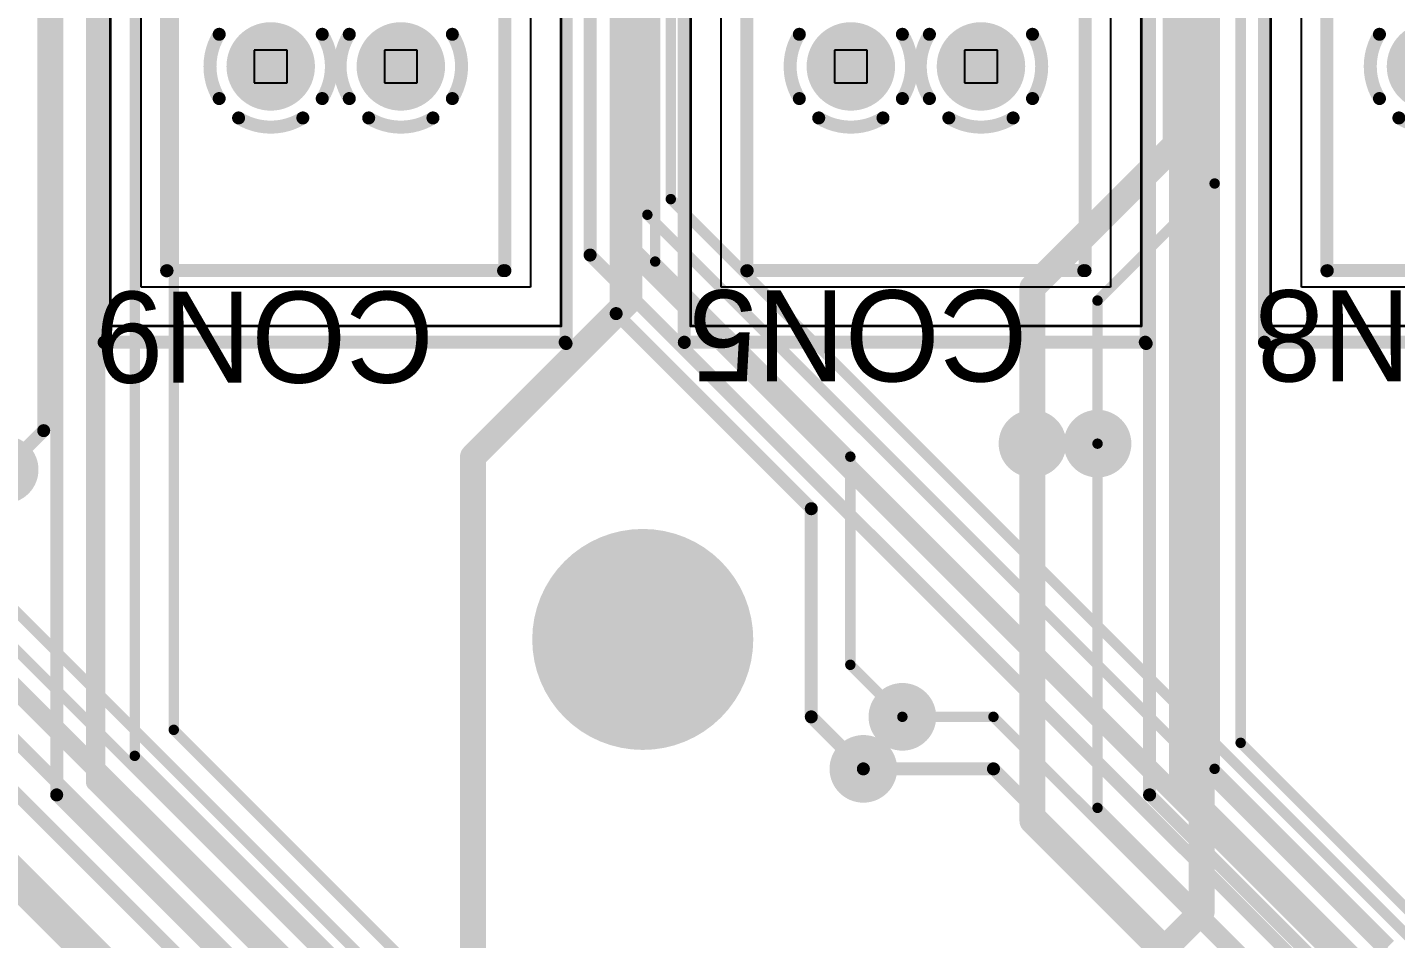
# Model space of a CAD drawing. Extents: x 11.67 to 17.2, y 3.98 to 12.28.
# Drawn here: x 13.973 to 15.025, y 9.97 to 10.671 of the extents above; entities that cross this region are included whole.
import ezdxf

# ---------------------------------------------------------------- set-up
doc = ezdxf.new("R2010")
doc.units = 0
doc.layers.get('0').update_dxf_attribs({"linetype": 'CONTINUOUS'})
for name, color, linetype in [('BOTTOMLAYER', 5, 'CONTINUOUS'), ('BOTTOMOVERLAY', 54, 'CONTINUOUS'), ('BOTTOMSOLDER', 6, 'CONTINUOUS'), ('INTERNALPLANE1', 76, 'CONTINUOUS'), ('MECHANICAL15', 56, 'CONTINUOUS'), ('MECHANICAL2', 216, 'CONTINUOUS'), ('MECHANICAL6', 56, 'CONTINUOUS'), ('MECHANICAL9', 56, 'CONTINUOUS'), ('MIDLAYER1', 16, 'CONTINUOUS'), ('MULTILAYER', 9, 'CONTINUOUS'), ('TOPLAYER', 1, 'CONTINUOUS'), ('TOPSOLDER', 216, 'CONTINUOUS')]:
    doc.layers.add(name, color=color, linetype=linetype)

# ---------------------------------------------------------------- blocks, each defined once
blk = doc.blocks.new('IDC_TH_16P_P2_54_C3406_B_3')
at = {"layer": 'BOTTOMLAYER', "const_width": 0.03}
for points in [[(0.335, 0.05, 1), (0.365, 0.05, 1)], [(0.335, -0.05, 1), (0.365, -0.05, 1)]]:
    blk.add_lwpolyline(points, format="xyb", close=True, dxfattribs=at)
at = {"layer": 'BOTTOMOVERLAY', "const_width": 0.01}
for points in [[(0.563, 0.177), (-0.5589, 0.177)], [(0.562, -0.178), (0.562, 0.1763)], [(0.507, 0.13), (0.104, 0.13)], [(0.507, -0.1297), (0.507, 0.129)], [(0.5071, -0.13), (-0.5047, -0.13)], [(0.5622, -0.178), (-0.5599, -0.178)]]:
    blk.add_lwpolyline(points, dxfattribs=at)
at = {"layer": 'BOTTOMOVERLAY', "const_width": 0.005}
for points in [[(0.5595, 0.1763, 1), (0.5645, 0.1763, 1)], [(0.5605, 0.177, 1), (0.5655, 0.177, 1)], [(0.5045, 0.13, 1), (0.5095, 0.13, 1)], [(0.5045, 0.129, 1), (0.5095, 0.129, 1)], [(0.5045, -0.1297, 1), (0.5095, -0.1297, 1)], [(0.5046, -0.13, 1), (0.5096, -0.13, 1)], [(0.5595, -0.178, 1), (0.5645, -0.178, 1)], [(0.5597, -0.178, 1), (0.5647, -0.178, 1)]]:
    blk.add_lwpolyline(points, format="xyb", close=True, dxfattribs=at)
at = {"layer": 'BOTTOMSOLDER', "const_width": 0.034}
for points in [[(0.333, 0.05, 1), (0.367, 0.05, 1)], [(0.333, -0.05, 1), (0.367, -0.05, 1)]]:
    blk.add_lwpolyline(points, format="xyb", close=True, dxfattribs=at)
at = {"layer": 'INTERNALPLANE1', "const_width": 0.01}
for points in [[(0.3253, 0.0896, -0.286745), (0.3747, 0.0896)], [(0.3896, 0.0747, -0.286745), (0.3896, 0.0253)], [(0.3747, 0.0104, -0.286745), (0.3253, 0.0104)], [(0.3253, -0.0104, -0.286745), (0.3747, -0.0104)], [(0.3896, -0.0253, -0.286745), (0.3896, -0.0747)], [(0.3747, -0.0896, -0.286745), (0.3253, -0.0896)]]:
    blk.add_lwpolyline(points, format="xyb", dxfattribs=at)
at = {"layer": 'INTERNALPLANE1', "const_width": 0.005}
for points in [[(0.3228, 0.0896, 1), (0.3278, 0.0896, 1)], [(0.3722, 0.0896, 1), (0.3772, 0.0896, 1)], [(0.3871, 0.0747, 1), (0.3921, 0.0747, 1)], [(0.3871, 0.0253, 1), (0.3921, 0.0253, 1)], [(0.3228, 0.0104, 1), (0.3278, 0.0104, 1)], [(0.3722, 0.0104, 1), (0.3772, 0.0104, 1)], [(0.3228, -0.0104, 1), (0.3278, -0.0104, 1)], [(0.3722, -0.0104, 1), (0.3772, -0.0104, 1)], [(0.3871, -0.0253, 1), (0.3921, -0.0253, 1)], [(0.3871, -0.0747, 1), (0.3921, -0.0747, 1)], [(0.3228, -0.0896, 1), (0.3278, -0.0896, 1)], [(0.3722, -0.0896, 1), (0.3772, -0.0896, 1)]]:
    blk.add_lwpolyline(points, format="xyb", close=True, dxfattribs=at)
at = {"layer": 'MECHANICAL2'}
for p, q in [((0.5496, 0.1732), (0.0787, 0.1732)), ((0.5496, -0.1732), (0.5496, 0.1732)), ((0.0787, 0.1496), (0.5197, 0.1496)), ((0.5197, 0.1496), (0.5197, -0.1496)), ((0.5197, -0.1496), (-0.5197, -0.1496)), ((-0.5496, -0.1732), (0.5496, -0.1732))]:
    blk.add_line(p, q, dxfattribs=at)
at = {"layer": 'MECHANICAL6', "const_width": 0.002}
for points in [[(0.5496, 0.1732), (-0.5496, 0.1732)], [(0.5496, -0.1732), (0.5496, 0.1732)], [(0.5496, -0.1732), (-0.5496, -0.1732)]]:
    blk.add_lwpolyline(points, dxfattribs=at)
at = {"layer": 'MECHANICAL6', "const_width": 0.001}
for points in [[(0.5491, 0.1732, 1), (0.5501, 0.1732, 1)], [(0.5491, 0.1732, 1), (0.5501, 0.1732, 1)], [(0.5491, -0.1732, 1), (0.5501, -0.1732, 1)], [(0.5491, -0.1732, 1), (0.5501, -0.1732, 1)]]:
    blk.add_lwpolyline(points, format="xyb", close=True, dxfattribs=at)
at = {"layer": 'MECHANICAL9'}
for p, q in [((0.3374, 0.0626), (0.3374, 0.0374)), ((0.3626, 0.0626), (0.3374, 0.0626)), ((0.3626, 0.0374), (0.3626, 0.0626)), ((0.3374, 0.0374), (0.3626, 0.0374)), ((0.3374, -0.0374), (0.3374, -0.0626)), ((0.3626, -0.0374), (0.3374, -0.0374)), ((0.3626, -0.0626), (0.3626, -0.0374)), ((0.3374, -0.0626), (0.3626, -0.0626))]:
    blk.add_line(p, q, dxfattribs=at)
at = {"layer": 'MIDLAYER1', "const_width": 0.03}
for points in [[(0.335, 0.05, 1), (0.365, 0.05, 1)], [(0.335, -0.05, 1), (0.365, -0.05, 1)]]:
    blk.add_lwpolyline(points, format="xyb", close=True, dxfattribs=at)
at = {"layer": 'MULTILAYER', "const_width": 0.03}
for points in [[(0.335, 0.05, 1), (0.365, 0.05, 1)], [(0.335, -0.05, 1), (0.365, -0.05, 1)]]:
    blk.add_lwpolyline(points, format="xyb", close=True, dxfattribs=at)
at = {"layer": 'TOPLAYER', "const_width": 0.03}
for points in [[(0.335, 0.05, 1), (0.365, 0.05, 1)], [(0.335, -0.05, 1), (0.365, -0.05, 1)]]:
    blk.add_lwpolyline(points, format="xyb", close=True, dxfattribs=at)
at = {"layer": 'TOPSOLDER', "const_width": 0.034}
for points in [[(0.333, 0.05, 1), (0.367, 0.05, 1)], [(0.333, -0.05, 1), (0.367, -0.05, 1)]]:
    blk.add_lwpolyline(points, format="xyb", close=True, dxfattribs=at)
blk = doc.blocks.new('IDC_TH_16P_P2_54_C3406_B18')
at = {"layer": 'BOTTOMLAYER', "const_width": 0.03}
for points in [[(0.335, 0.05, 1), (0.365, 0.05, 1)], [(0.335, -0.05, 1), (0.365, -0.05, 1)]]:
    blk.add_lwpolyline(points, format="xyb", close=True, dxfattribs=at)
at = {"layer": 'BOTTOMOVERLAY', "const_width": 0.01}
for points in [[(0.563, 0.177), (-0.5589, 0.177)], [(0.562, -0.178), (0.562, 0.1763)], [(0.507, 0.13), (0.104, 0.13)], [(0.507, -0.1297), (0.507, 0.129)], [(0.5071, -0.13), (-0.5047, -0.13)], [(0.5622, -0.178), (-0.5599, -0.178)]]:
    blk.add_lwpolyline(points, dxfattribs=at)
at = {"layer": 'BOTTOMOVERLAY', "const_width": 0.005}
for points in [[(0.5595, 0.1763, 1), (0.5645, 0.1763, 1)], [(0.5605, 0.177, 1), (0.5655, 0.177, 1)], [(0.5045, 0.13, 1), (0.5095, 0.13, 1)], [(0.5045, 0.129, 1), (0.5095, 0.129, 1)], [(0.5045, -0.1297, 1), (0.5095, -0.1297, 1)], [(0.5046, -0.13, 1), (0.5096, -0.13, 1)], [(0.5595, -0.178, 1), (0.5645, -0.178, 1)], [(0.5597, -0.178, 1), (0.5647, -0.178, 1)]]:
    blk.add_lwpolyline(points, format="xyb", close=True, dxfattribs=at)
at = {"layer": 'BOTTOMSOLDER', "const_width": 0.034}
for points in [[(0.333, 0.05, 1), (0.367, 0.05, 1)], [(0.333, -0.05, 1), (0.367, -0.05, 1)]]:
    blk.add_lwpolyline(points, format="xyb", close=True, dxfattribs=at)
at = {"layer": 'INTERNALPLANE1', "const_width": 0.01}
for points in [[(0.3253, 0.0896, -0.286745), (0.3747, 0.0896)], [(0.3896, 0.0747, -0.286745), (0.3896, 0.0253)], [(0.3747, 0.0104, -0.286745), (0.3253, 0.0104)], [(0.3253, -0.0104, -0.286745), (0.3747, -0.0104)], [(0.3896, -0.0253, -0.286745), (0.3896, -0.0747)], [(0.3747, -0.0896, -0.286745), (0.3253, -0.0896)]]:
    blk.add_lwpolyline(points, format="xyb", dxfattribs=at)
at = {"layer": 'INTERNALPLANE1', "const_width": 0.005}
for points in [[(0.3228, 0.0896, 1), (0.3278, 0.0896, 1)], [(0.3722, 0.0896, 1), (0.3772, 0.0896, 1)], [(0.3871, 0.0747, 1), (0.3921, 0.0747, 1)], [(0.3871, 0.0253, 1), (0.3921, 0.0253, 1)], [(0.3228, 0.0104, 1), (0.3278, 0.0104, 1)], [(0.3722, 0.0104, 1), (0.3772, 0.0104, 1)], [(0.3228, -0.0104, 1), (0.3278, -0.0104, 1)], [(0.3722, -0.0104, 1), (0.3772, -0.0104, 1)], [(0.3871, -0.0253, 1), (0.3921, -0.0253, 1)], [(0.3871, -0.0747, 1), (0.3921, -0.0747, 1)], [(0.3228, -0.0896, 1), (0.3278, -0.0896, 1)], [(0.3722, -0.0896, 1), (0.3772, -0.0896, 1)]]:
    blk.add_lwpolyline(points, format="xyb", close=True, dxfattribs=at)
at = {"layer": 'MECHANICAL2'}
for p, q in [((0.5496, 0.1732), (0.0787, 0.1732)), ((0.5496, -0.1732), (0.5496, 0.1732)), ((0.0787, 0.1496), (0.5197, 0.1496)), ((0.5197, 0.1496), (0.5197, -0.1496)), ((0.5197, -0.1496), (-0.5197, -0.1496)), ((-0.5496, -0.1732), (0.5496, -0.1732))]:
    blk.add_line(p, q, dxfattribs=at)
at = {"layer": 'MECHANICAL6', "const_width": 0.002}
for points in [[(0.5496, 0.1732), (-0.5496, 0.1732)], [(0.5496, -0.1732), (0.5496, 0.1732)], [(0.5496, -0.1732), (-0.5496, -0.1732)]]:
    blk.add_lwpolyline(points, dxfattribs=at)
at = {"layer": 'MECHANICAL6', "const_width": 0.001}
for points in [[(0.5491, 0.1732, 1), (0.5501, 0.1732, 1)], [(0.5491, 0.1732, 1), (0.5501, 0.1732, 1)], [(0.5491, -0.1732, 1), (0.5501, -0.1732, 1)], [(0.5491, -0.1732, 1), (0.5501, -0.1732, 1)]]:
    blk.add_lwpolyline(points, format="xyb", close=True, dxfattribs=at)
at = {"layer": 'MECHANICAL9'}
for p, q in [((0.3374, 0.0626), (0.3374, 0.0374)), ((0.3626, 0.0626), (0.3374, 0.0626)), ((0.3626, 0.0374), (0.3626, 0.0626)), ((0.3374, 0.0374), (0.3626, 0.0374)), ((0.3374, -0.0374), (0.3374, -0.0626)), ((0.3626, -0.0374), (0.3374, -0.0374)), ((0.3626, -0.0626), (0.3626, -0.0374)), ((0.3374, -0.0626), (0.3626, -0.0626))]:
    blk.add_line(p, q, dxfattribs=at)
at = {"layer": 'MIDLAYER1', "const_width": 0.03}
for points in [[(0.335, 0.05, 1), (0.365, 0.05, 1)], [(0.335, -0.05, 1), (0.365, -0.05, 1)]]:
    blk.add_lwpolyline(points, format="xyb", close=True, dxfattribs=at)
at = {"layer": 'MULTILAYER', "const_width": 0.03}
for points in [[(0.335, 0.05, 1), (0.365, 0.05, 1)], [(0.335, -0.05, 1), (0.365, -0.05, 1)]]:
    blk.add_lwpolyline(points, format="xyb", close=True, dxfattribs=at)
at = {"layer": 'TOPLAYER', "const_width": 0.03}
for points in [[(0.335, 0.05, 1), (0.365, 0.05, 1)], [(0.335, -0.05, 1), (0.365, -0.05, 1)]]:
    blk.add_lwpolyline(points, format="xyb", close=True, dxfattribs=at)
at = {"layer": 'TOPSOLDER', "const_width": 0.034}
for points in [[(0.333, 0.05, 1), (0.367, 0.05, 1)], [(0.333, -0.05, 1), (0.367, -0.05, 1)]]:
    blk.add_lwpolyline(points, format="xyb", close=True, dxfattribs=at)
blk = doc.blocks.new('IDC_TH_16P_P2_54_C3406_B21')
at = {"layer": 'BOTTOMLAYER', "const_width": 0.03}
blk.add_lwpolyline([(0.335, -0.05, 1), (0.365, -0.05, 1)], format="xyb", close=True, dxfattribs=at)
at = {"layer": 'BOTTOMOVERLAY', "const_width": 0.01}
for points in [[(0.562, -0.178), (0.562, 0.1763)], [(0.507, -0.1297), (0.507, 0.129)], [(0.5071, -0.13), (-0.5047, -0.13)], [(0.5622, -0.178), (-0.5599, -0.178)]]:
    blk.add_lwpolyline(points, dxfattribs=at)
at = {"layer": 'BOTTOMOVERLAY', "const_width": 0.005}
for points in [[(0.5045, -0.1297, 1), (0.5095, -0.1297, 1)], [(0.5046, -0.13, 1), (0.5096, -0.13, 1)], [(0.5595, -0.178, 1), (0.5645, -0.178, 1)], [(0.5597, -0.178, 1), (0.5647, -0.178, 1)]]:
    blk.add_lwpolyline(points, format="xyb", close=True, dxfattribs=at)
at = {"layer": 'BOTTOMSOLDER', "const_width": 0.034}
blk.add_lwpolyline([(0.333, -0.05, 1), (0.367, -0.05, 1)], format="xyb", close=True, dxfattribs=at)
at = {"layer": 'INTERNALPLANE1', "const_width": 0.01}
for points in [[(0.3896, -0.0253, -0.286745), (0.3896, -0.0747)], [(0.3747, -0.0896, -0.286745), (0.3253, -0.0896)]]:
    blk.add_lwpolyline(points, format="xyb", dxfattribs=at)
at = {"layer": 'INTERNALPLANE1', "const_width": 0.005}
for points in [[(0.3871, -0.0747, 1), (0.3921, -0.0747, 1)], [(0.3228, -0.0896, 1), (0.3278, -0.0896, 1)], [(0.3722, -0.0896, 1), (0.3772, -0.0896, 1)]]:
    blk.add_lwpolyline(points, format="xyb", close=True, dxfattribs=at)
at = {"layer": 'MECHANICAL2'}
for p, q in [((0.5496, -0.1732), (0.5496, 0.1732)), ((0.5197, 0.1496), (0.5197, -0.1496)), ((0.5197, -0.1496), (-0.5197, -0.1496)), ((-0.5496, -0.1732), (0.5496, -0.1732))]:
    blk.add_line(p, q, dxfattribs=at)
at = {"layer": 'MECHANICAL6', "const_width": 0.002}
for points in [[(0.5496, -0.1732), (0.5496, 0.1732)], [(0.5496, -0.1732), (-0.5496, -0.1732)]]:
    blk.add_lwpolyline(points, dxfattribs=at)
at = {"layer": 'MECHANICAL6', "const_width": 0.001}
blk.add_lwpolyline([(0.5491, -0.1732, 1), (0.5501, -0.1732, 1)], format="xyb", close=True, dxfattribs=at)
blk.add_lwpolyline([(0.5491, -0.1732, 1), (0.5501, -0.1732, 1)], format="xyb", close=True, dxfattribs=at)
at = {"layer": 'MIDLAYER1', "const_width": 0.03}
blk.add_lwpolyline([(0.335, -0.05, 1), (0.365, -0.05, 1)], format="xyb", close=True, dxfattribs=at)
at = {"layer": 'MULTILAYER', "const_width": 0.03}
blk.add_lwpolyline([(0.335, -0.05, 1), (0.365, -0.05, 1)], format="xyb", close=True, dxfattribs=at)
at = {"layer": 'TOPLAYER', "const_width": 0.03}
blk.add_lwpolyline([(0.335, -0.05, 1), (0.365, -0.05, 1)], format="xyb", close=True, dxfattribs=at)
at = {"layer": 'TOPSOLDER', "const_width": 0.034}
blk.add_lwpolyline([(0.333, -0.05, 1), (0.367, -0.05, 1)], format="xyb", close=True, dxfattribs=at)

msp = doc.modelspace()

# ---------------------------------------------------------------- linework, layer by layer
at = {"layer": 'BOTTOMLAYER'}
for points, const_width in [([(14.406, 10.496), (14.406, 11.261)], 0.01), ([(14.4285, 10.5085), (14.4285, 11.2435)], 0.015), ([(14.45, 10.527), (14.45, 11.115)], 0.008), ([(14.468, 10.539), (14.468, 11.053)], 0.008), ([(14.856, 10.581), (14.856, 10.861)], 0.02), ([(13.986, 10.361), (13.986, 10.841)], 0.01), ([(14.886, 10.551), (14.886, 10.821)], 0.008), ([(13.5475, 10.6099), (14.496, 9.6614)], 0.008), ([(13.576, 10.611), (14.516, 9.671)], 0.008), ([(13.526, 10.601), (14.4745, 9.6525)], 0.015), ([(13.496, 10.591), (14.452, 9.635)], 0.01), ([(14.746, 10.471), (14.856, 10.581)], 0.02), ([(14.796, 10.461), (14.886, 10.551)], 0.008), ([(14.468, 10.539), (15.039, 9.968)], 0.008), ([(14.45, 10.527), (15.021, 9.956)], 0.008), ([(14.4285, 10.5085), (14.9935, 9.9435)], 0.015), ([(14.406, 10.496), (14.971, 9.931)], 0.01), ([(14.746, 10.351), (14.746, 10.471)], 0.02), ([(14.796, 10.351), (14.796, 10.461)], 0.008), ([(13.956, 10.331), (13.986, 10.361)], 0.01), ([(13.756, 10.291), (14.186, 9.861)], 0.008), ([(13.736, 10.251), (14.402, 9.585)], 0.02), ([(14.646, 10.141), (14.716, 10.141)], 0.008), ([(14.716, 10.141), (14.952, 9.905)], 0.008), ([(14.616, 10.101), (14.716, 10.101)], 0.01), ([(14.716, 10.101), (14.933, 9.884)], 0.01)]:
    msp.add_lwpolyline(points, dxfattribs=dict(at, const_width=const_width))
for points, const_width in [([(14.851, 10.581, 1), (14.861, 10.581, 1)], 0.01), ([(14.851, 10.581, 1), (14.861, 10.581, 1)], 0.01), ([(14.884, 10.551, 1), (14.888, 10.551, 1)], 0.004), ([(14.884, 10.551, 1), (14.888, 10.551, 1)], 0.004), ([(14.466, 10.539, 1), (14.47, 10.539, 1)], 0.004), ([(14.466, 10.539, 1), (14.47, 10.539, 1)], 0.004), ([(14.448, 10.527, 1), (14.452, 10.527, 1)], 0.004), ([(14.448, 10.527, 1), (14.452, 10.527, 1)], 0.004), ([(14.4247, 10.5085, 1), (14.4322, 10.5085, 1)], 0.0075), ([(14.4247, 10.5085, 1), (14.4322, 10.5085, 1)], 0.0075), ([(14.4035, 10.496, 1), (14.4085, 10.496, 1)], 0.005), ([(14.4035, 10.496, 1), (14.4085, 10.496, 1)], 0.005), ([(14.741, 10.471, 1), (14.751, 10.471, 1)], 0.01), ([(14.741, 10.471, 1), (14.751, 10.471, 1)], 0.01), ([(14.794, 10.461, 1), (14.798, 10.461, 1)], 0.004), ([(14.794, 10.461, 1), (14.798, 10.461, 1)], 0.004), ([(13.9835, 10.361, 1), (13.9885, 10.361, 1)], 0.005), ([(13.9835, 10.361, 1), (13.9885, 10.361, 1)], 0.005), ([(14.741, 10.351, 1), (14.751, 10.351, 1)], 0.01), ([(14.741, 10.351, 1), (14.751, 10.351, 1)], 0.01), ([(14.791, 10.351, 1), (14.801, 10.351, 1)], 0.01), ([(14.794, 10.351, 1), (14.798, 10.351, 1)], 0.004), ([(14.414, 10.2005, 1), (14.4789, 10.2005, 1)], 0.065), ([(14.641, 10.141, 1), (14.651, 10.141, 1)], 0.01), ([(14.644, 10.141, 1), (14.648, 10.141, 1)], 0.004), ([(14.714, 10.141, 1), (14.718, 10.141, 1)], 0.004), ([(14.714, 10.141, 1), (14.718, 10.141, 1)], 0.004), ([(14.611, 10.101, 1), (14.621, 10.101, 1)], 0.01), ([(14.6135, 10.101, 1), (14.6185, 10.101, 1)], 0.005), ([(14.7135, 10.101, 1), (14.7185, 10.101, 1)], 0.005), ([(14.7135, 10.101, 1), (14.7185, 10.101, 1)], 0.005)]:
    msp.add_lwpolyline(points, format="xyb", close=True, dxfattribs=dict(at, const_width=const_width))
at = {"layer": 'BOTTOMSOLDER', "const_width": 0.069}
msp.add_lwpolyline([(14.412, 10.2005, 1), (14.4809, 10.2005, 1)], format="xyb", close=True, dxfattribs=at)
at = {"layer": 'INTERNALPLANE1', "const_width": 0.02}
for points in [[(14.436, 10.461), (14.436, 12.25)], [(14.876, 9.991), (14.876, 12.25)], [(14.316, 10.341), (14.436, 10.461)], [(14.316, 9.811), (14.316, 10.341)], [(14.526, 9.641), (14.876, 9.991)]]:
    msp.add_lwpolyline(points, dxfattribs=at)
at = {"layer": 'INTERNALPLANE1'}
for points, const_width in [([(14.431, 10.461, 1), (14.441, 10.461, 1)], 0.01), ([(14.431, 10.461, 1), (14.441, 10.461, 1)], 0.01), ([(14.733, 10.351, 1), (14.759, 10.351, 1)], 0.026), ([(14.783, 10.351, 1), (14.809, 10.351, 1)], 0.026), ([(13.943, 10.331, 1), (13.969, 10.331, 1)], 0.026), ([(14.311, 10.341, 1), (14.321, 10.341, 1)], 0.01), ([(14.311, 10.341, 1), (14.321, 10.341, 1)], 0.01), ([(14.404, 10.2005, 1), (14.4889, 10.2005, 1)], 0.085), ([(14.633, 10.141, 1), (14.659, 10.141, 1)], 0.026), ([(14.603, 10.101, 1), (14.629, 10.101, 1)], 0.026), ([(14.871, 9.991, 1), (14.881, 9.991, 1)], 0.01), ([(14.871, 9.991, 1), (14.881, 9.991, 1)], 0.01)]:
    msp.add_lwpolyline(points, format="xyb", close=True, dxfattribs=dict(at, const_width=const_width))
at = {"layer": 'MIDLAYER1'}
for points, const_width in [([(14.836, 10.081), (14.836, 11.281)], 0.01), ([(13.996, 10.081), (13.996, 11.271)], 0.01), ([(14.026, 10.091), (14.026, 11.261)], 0.015), ([(14.8585, 10.0903), (14.8585, 11.2435)], 0.015), ([(14.056, 10.111), (14.056, 11.151)], 0.008), ([(14.886, 10.101), (14.886, 11.151)], 0.008), ([(14.906, 10.121), (14.906, 11.081)], 0.008), ([(14.086, 10.131), (14.086, 11.0664)], 0.008), ([(14.426, 10.451), (14.426, 10.881)], 0.01), ([(14.456, 10.491), (14.456, 10.821)], 0.008), ([(14.456, 10.491), (14.606, 10.341)], 0.008), ([(14.426, 10.451), (14.576, 10.301)], 0.01), ([(14.746, 10.061), (14.746, 10.351)], 0.02), ([(14.796, 10.071), (14.796, 10.351)], 0.008), ([(14.606, 10.181), (14.606, 10.341)], 0.008), ([(14.576, 10.141), (14.576, 10.301)], 0.01), ([(14.606, 10.181), (14.646, 10.141)], 0.008), ([(14.576, 10.141), (14.616, 10.101)], 0.01), ([(14.086, 10.131), (14.4815, 9.7354)], 0.008), ([(14.906, 10.121), (15.039, 9.988)], 0.008), ([(14.056, 10.111), (14.4635, 9.7034)], 0.008), ([(13.956, 10.091), (14.3935, 9.6534)], 0.01), ([(14.026, 10.091), (14.436, 9.6809)], 0.015), ([(14.8585, 10.0903), (14.9935, 9.9553)], 0.015), ([(14.886, 10.101), (15.021, 9.966)], 0.008), ([(13.996, 10.081), (14.4135, 9.6634)], 0.01), ([(14.836, 10.081), (14.971, 9.946)], 0.01), ([(13.906, 10.071), (14.3685, 9.6084)], 0.02), ([(14.796, 10.071), (14.946, 9.921)], 0.008), ([(14.746, 10.061), (14.9011, 9.9058)], 0.02)]:
    msp.add_lwpolyline(points, dxfattribs=dict(at, const_width=const_width))
for points, const_width in [([(14.454, 10.491, 1), (14.458, 10.491, 1)], 0.004), ([(14.454, 10.491, 1), (14.458, 10.491, 1)], 0.004), ([(14.4235, 10.451, 1), (14.4285, 10.451, 1)], 0.005), ([(14.4235, 10.451, 1), (14.4285, 10.451, 1)], 0.005), ([(14.741, 10.351, 1), (14.751, 10.351, 1)], 0.01), ([(14.741, 10.351, 1), (14.751, 10.351, 1)], 0.01), ([(14.791, 10.351, 1), (14.801, 10.351, 1)], 0.01), ([(14.794, 10.351, 1), (14.798, 10.351, 1)], 0.004), ([(14.604, 10.341, 1), (14.608, 10.341, 1)], 0.004), ([(14.604, 10.341, 1), (14.608, 10.341, 1)], 0.004), ([(14.5735, 10.301, 1), (14.5785, 10.301, 1)], 0.005), ([(14.5735, 10.301, 1), (14.5785, 10.301, 1)], 0.005), ([(14.414, 10.2005, 1), (14.4789, 10.2005, 1)], 0.065), ([(14.604, 10.181, 1), (14.608, 10.181, 1)], 0.004), ([(14.604, 10.181, 1), (14.608, 10.181, 1)], 0.004), ([(14.641, 10.141, 1), (14.651, 10.141, 1)], 0.01), ([(14.5735, 10.141, 1), (14.5785, 10.141, 1)], 0.005), ([(14.5735, 10.141, 1), (14.5785, 10.141, 1)], 0.005), ([(14.644, 10.141, 1), (14.648, 10.141, 1)], 0.004), ([(14.084, 10.131, 1), (14.088, 10.131, 1)], 0.004), ([(14.084, 10.131, 1), (14.088, 10.131, 1)], 0.004), ([(14.904, 10.121, 1), (14.908, 10.121, 1)], 0.004), ([(14.904, 10.121, 1), (14.908, 10.121, 1)], 0.004), ([(14.054, 10.111, 1), (14.058, 10.111, 1)], 0.004), ([(14.054, 10.111, 1), (14.058, 10.111, 1)], 0.004), ([(14.611, 10.101, 1), (14.621, 10.101, 1)], 0.01), ([(14.0222, 10.091, 1), (14.0297, 10.091, 1)], 0.0075), ([(14.0222, 10.091, 1), (14.0297, 10.091, 1)], 0.0075), ([(14.6135, 10.101, 1), (14.6185, 10.101, 1)], 0.005), ([(14.8547, 10.0903, 1), (14.8622, 10.0903, 1)], 0.0075), ([(14.8547, 10.0903, 1), (14.8622, 10.0903, 1)], 0.0075), ([(14.884, 10.101, 1), (14.888, 10.101, 1)], 0.004), ([(14.884, 10.101, 1), (14.888, 10.101, 1)], 0.004), ([(13.9935, 10.081, 1), (13.9985, 10.081, 1)], 0.005), ([(13.9935, 10.081, 1), (13.9985, 10.081, 1)], 0.005), ([(14.8335, 10.081, 1), (14.8385, 10.081, 1)], 0.005), ([(14.8335, 10.081, 1), (14.8385, 10.081, 1)], 0.005), ([(14.794, 10.071, 1), (14.798, 10.071, 1)], 0.004), ([(14.794, 10.071, 1), (14.798, 10.071, 1)], 0.004), ([(14.741, 10.061, 1), (14.751, 10.061, 1)], 0.01), ([(14.741, 10.061, 1), (14.751, 10.061, 1)], 0.01)]:
    msp.add_lwpolyline(points, format="xyb", close=True, dxfattribs=dict(at, const_width=const_width))
at = {"layer": 'MULTILAYER'}
for points, const_width in [([(14.741, 10.351, 1), (14.751, 10.351, 1)], 0.01), ([(14.791, 10.351, 1), (14.801, 10.351, 1)], 0.01), ([(14.414, 10.2005, 1), (14.4789, 10.2005, 1)], 0.065), ([(14.641, 10.141, 1), (14.651, 10.141, 1)], 0.01), ([(14.611, 10.101, 1), (14.621, 10.101, 1)], 0.01)]:
    msp.add_lwpolyline(points, format="xyb", close=True, dxfattribs=dict(at, const_width=const_width))
at = {"layer": 'TOPLAYER'}
for points, const_width in [([(14.741, 10.351, 1), (14.751, 10.351, 1)], 0.01), ([(14.791, 10.351, 1), (14.801, 10.351, 1)], 0.01), ([(14.414, 10.2005, 1), (14.4789, 10.2005, 1)], 0.065), ([(14.641, 10.141, 1), (14.651, 10.141, 1)], 0.01), ([(14.611, 10.101, 1), (14.621, 10.101, 1)], 0.01)]:
    msp.add_lwpolyline(points, format="xyb", close=True, dxfattribs=dict(at, const_width=const_width))
at = {"layer": 'TOPSOLDER', "const_width": 0.069}
msp.add_lwpolyline([(14.412, 10.2005, 1), (14.4809, 10.2005, 1)], format="xyb", close=True, dxfattribs=at)

# ---------------------------------------------------------------- block references
at = {"rotation": 270}
for name, p in [('IDC_TH_16P_P2_54_C3406_B_3', (14.2105, 10.991)), ('IDC_TH_16P_P2_54_C3406_B18', (14.6564, 10.991)), ('IDC_TH_16P_P2_54_C3406_B21', (15.1023, 10.991))]:
    msp.add_blockref(name, p, dxfattribs=at)

# ---------------------------------------------------------------- texts
at = {"layer": 'MECHANICAL15'}
for s, p in [('CON9', (14.286, 10.4679)), ('CON5', (14.7422, 10.4689)), ('CON8', (15.1772, 10.4689))]:
    msp.add_text(s, height=0.07, rotation=180, dxfattribs=at).set_placement(p)

doc.saveas('drawing.dxf')
